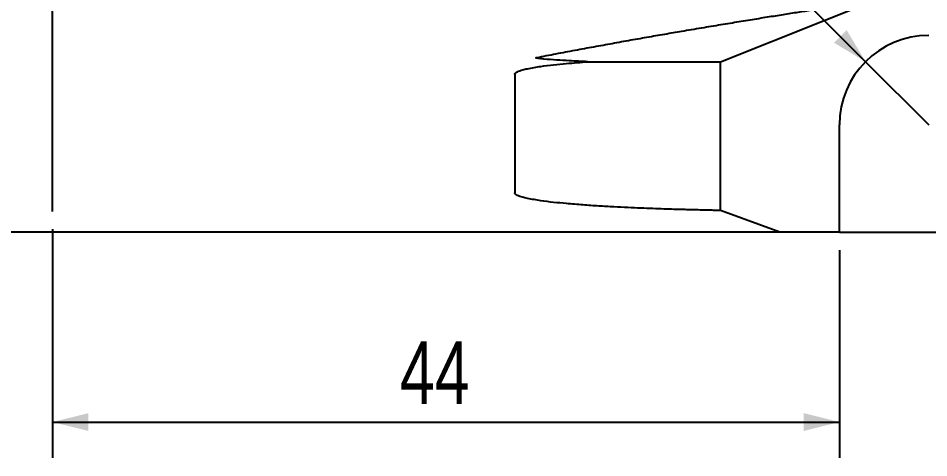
# Model space of a CAD drawing. Header units: millimetres. Extents: x 8 to 872, y 8 to 585.
# Drawn here: x 732.9 to 783.8, y 142.6 to 167.2 of the extents above; entities that cross this region are included whole.
import ezdxf

# ---------------------------------------------------------------- set-up
doc = ezdxf.new("R2010")
doc.units = ezdxf.units.MM
doc.linetypes.add('CENTERX2', pattern=[20.32, 12.7, -2.54, 2.54, -2.54])
doc.layers.add('CENTERLINE', color=4, linetype='CENTERX2')
doc.layers.add('DIMENSIONS', color=2, linetype='Continuous')
doc.layers.add('OUTLINE', color=7, linetype='Continuous', lineweight=25)
doc.styles.add('SLDTEXTSTYLE0', font='TXT', dxfattribs={"width": 0.75})
doc.dimstyles.new('SLDDIMSTYLE2', dxfattribs={"dimtxt": 3.5, "dimasz": 2, "dimexe": 0, "dimexo": 0.0625, "dimgap": 0.875, "dimtad": 1, "dimrnd": 1e-09, "dimzin": 12, "dimdsep": 46, "dimtxsty": 'SLDTEXTSTYLE0', "dimsah": 1, "dimcen": 0.09, "dimadec": 0, "dimazin": 3, "dimtfac": 1, "dimtofl": 0, "dimtmove": 0, "dimatfit": 3, "dimfxl": 0, "dimfrac": 2, "dimtolj": 1, "dimtzin": 12, "dimarcsym": 0})
doc.dimstyles.new('SLDDIMSTYLE20', dxfattribs={"dimtxt": 3.5, "dimasz": 2, "dimexe": 0, "dimexo": 0.0625, "dimgap": 0.875, "dimtad": 1, "dimrnd": 1e-09, "dimzin": 12, "dimdsep": 46, "dimtxsty": 'SLDTEXTSTYLE0', "dimsah": 1, "dimcen": 0, "dimadec": 0, "dimazin": 3, "dimtfac": 1, "dimtofl": 0, "dimtmove": 0, "dimatfit": 3, "dimfxl": 0, "dimfrac": 2, "dimtolj": 1, "dimtzin": 12, "dimarcsym": 0})

# ---------------------------------------------------------------- blocks, each defined once
blk = doc.blocks.new('_D_58')
at = {"layer": 'DIMENSIONS'}
for p, q in [((734.78, 155.348), (734.78, 142.565)), ((778.78, 154.189), (778.78, 142.565)), ((734.78, 144.565), (778.78, 144.565))]:
    blk.add_line(p, q, dxfattribs=at)
for points in [[(734.78, 144.565), (736.78, 144.065), (736.78, 145.065)], [(778.78, 144.565), (776.78, 145.065), (776.78, 144.065)]]:
    blk.add_solid(points, dxfattribs=at)
at = {"layer": 'DIMENSIONS', "insert": (754.196, 149.077), "char_height": 3.5, "attachment_point": 1, "style": 'SLDTEXTSTYLE0'}
blk.add_mtext('44', dxfattribs=at)
blk = doc.blocks.new('_D_61')
at = {"layer": 'DIMENSIONS'}
for q in [(770.267, 174.702), (783.78, 161.189)]:
    blk.add_line((780.244, 164.724), q, dxfattribs=at)
blk.add_solid([(780.244, 164.724), (779.184, 166.492), (778.477, 165.785)], dxfattribs=at)
at = {"layer": 'DIMENSIONS', "insert": (773.43, 177.865), "char_height": 3.5, "attachment_point": 1, "rotation": 315, "style": 'SLDTEXTSTYLE0'}
blk.add_mtext('R5', dxfattribs=at)

msp = doc.modelspace()

# ---------------------------------------------------------------- linework, layer by layer
at = {"layer": 'CENTERLINE'}
msp.add_line((734.7799, 156.34842), (734.7799, 430.8663), dxfattribs=at)
at = {"layer": 'OUTLINE'}
for p, q in [((772.1299, 164.71876), (780.7799, 168.15828)), ((764.71004, 164.71876), (772.1299, 164.71876)), ((772.1299, 156.39758), (772.1299, 164.71876)), ((760.62465, 164.01855), (760.62465, 157.38896)), ((778.7799, 155.18876), (778.7799, 161.18876)), ((775.45111, 155.18876), (772.1299, 156.39758)), ((775.45111, 155.18876), (694.10868, 155.18876)), ((778.7799, 155.18876), (775.45111, 155.18876)), ((778.7799, 155.18876), (796.92557, 155.18876))]:
    msp.add_line(p, q, dxfattribs=at)
msp.add_arc((783.7799, 161.18876), 5, 90, 180, dxfattribs=at)
for points, knots in [([(761.84547, 164.95825), (762.20732, 165.02805), (762.93139, 165.16772), (763.99912, 165.3688), (765.05061, 165.56366), (766.09375, 165.75369), (767.12614, 165.93878), (768.14515, 166.11861), (769.13706, 166.29114), (770.16477, 166.4674), (771.2185, 166.64556), (772.28679, 166.82351), (773.313, 166.99216), (774.2919, 167.151), (775.21911, 167.29968), (776.08039, 167.43628), (776.8732, 167.56081), (777.59645, 167.67341), (778.20053, 167.76671), (778.70076, 167.84352), (779.11287, 167.90647), (779.48111, 167.96249), (779.81246, 168.0127), (780.10227, 168.05647), (780.34623, 168.09322), (780.53875, 168.12212), (780.67658, 168.1428), (780.76368, 168.15585), (780.77449, 168.15747), (780.7799, 168.15828)], [0, 0, 0, 0, 0.0335743, 0.06718245, 0.10079105, 0.13436593, 0.169072, 0.20381438, 0.23855722, 0.27326372, 0.31504563, 0.35685887, 0.39864115, 0.44159157, 0.48457556, 0.5275263, 0.57010121, 0.61270837, 0.65528348, 0.68811837, 0.72098253, 0.75384672, 0.78668172, 0.82189497, 0.85712623, 0.89233952, 0.92822001, 0.9641195, 1, 1, 1, 1]), ([(760.62465, 164.01855), (760.6252, 164.02502), (760.62648, 164.03998), (760.63914, 164.06646), (760.68417, 164.11751), (760.82527, 164.19259), (761.05118, 164.27045), (761.49175, 164.36502), (762.07843, 164.47065), (762.80086, 164.55557), (763.47958, 164.61946), (764.11762, 164.67547), (764.51256, 164.70433), (764.71004, 164.71876)], [0, 0, 0, 0, 0.00317662, 0.00735309, 0.01507089, 0.04197672, 0.10672695, 0.17168227, 0.34349219, 0.51545695, 0.68738717, 0.84369333, 1, 1, 1, 1]), ([(764.71004, 164.71876), (764.36834, 164.73646), (763.80345, 164.76573), (762.96751, 164.81382), (762.37875, 164.85705), (761.99692, 164.89475), (761.85105, 164.91879), (761.8111, 164.93212), (761.8026, 164.93956), (761.80529, 164.9446), (761.80868, 164.94727), (761.81417, 164.95), (761.82308, 164.95312), (761.83393, 164.95591), (761.84188, 164.95752), (761.84547, 164.95825)], [0, 0, 0, 0, 0.35690363, 0.59003861, 0.82317795, 0.93262842, 0.96997158, 0.98268042, 0.98908698, 0.9907184, 0.99207244, 0.99343352, 0.9950274, 0.99775715, 1, 1, 1, 1]), ([(770.06924, 156.44927), (769.89027, 156.45392), (769.54575, 156.46288), (768.9624, 156.48034), (768.34594, 156.50104), (767.67727, 156.52662), (766.95223, 156.55844), (766.16943, 156.59661), (765.32897, 156.64442), (764.44006, 156.70505), (763.59231, 156.77733), (762.80078, 156.85198), (762.07845, 156.93685), (761.49174, 157.0425), (761.05118, 157.13706), (760.82527, 157.21492), (760.68417, 157.29), (760.63914, 157.34106), (760.62648, 157.36753), (760.6252, 157.3825), (760.62465, 157.38896)], [0, 0, 0, 0, 0.08895794, 0.171244, 0.25359876, 0.33595316, 0.41823887, 0.50284623, 0.58753095, 0.67221195, 0.75681444, 0.81764035, 0.87847847, 0.93926182, 0.96224187, 0.98514937, 0.99466818, 0.99739861, 0.99887617, 1, 1, 1, 1]), ([(772.1299, 156.39758), (772.1227, 156.39776), (772.1083, 156.39812), (771.99236, 156.40103), (771.80653, 156.40568), (771.54209, 156.41231), (771.20061, 156.42087), (770.82528, 156.43029), (770.44529, 156.43983), (770.19464, 156.44612), (770.06924, 156.44927)], [0, 0, 0, 0, 0.13375925, 0.26759028, 0.40134952, 0.53777862, 0.67428388, 0.81071295, 0.90530578, 1, 1, 1, 1])]:
    msp.add_open_spline(points, degree=3, knots=knots, dxfattribs=at)

# ---------------------------------------------------------------- dimensions: what is measured, and where the dimension line sits
at = {"layer": 'DIMENSIONS'}
dim = msp.add_radius_dim(center=(783.7799, 161.18876), mpoint=(780.24436, 164.72429), dimstyle='SLDDIMSTYLE20', dxfattribs=at)
dim.commit()
dim.dimension.update_dxf_attribs({"geometry": '_D_61', "text_midpoint": (772.02222, 172.94645), "dimtype": 164})
dim = msp.add_linear_dim(base=(778.7799, 144.56497), p1=(734.7799, 156.34842), p2=(778.7799, 155.18876), angle=0, dimstyle='SLDDIMSTYLE2', dxfattribs=at)
dim.commit()
dim.dimension.update_dxf_attribs({"geometry": '_D_58', "text_midpoint": (756.7799, 144.56497), "dimtype": 160})

doc.saveas('drawing.dxf')
